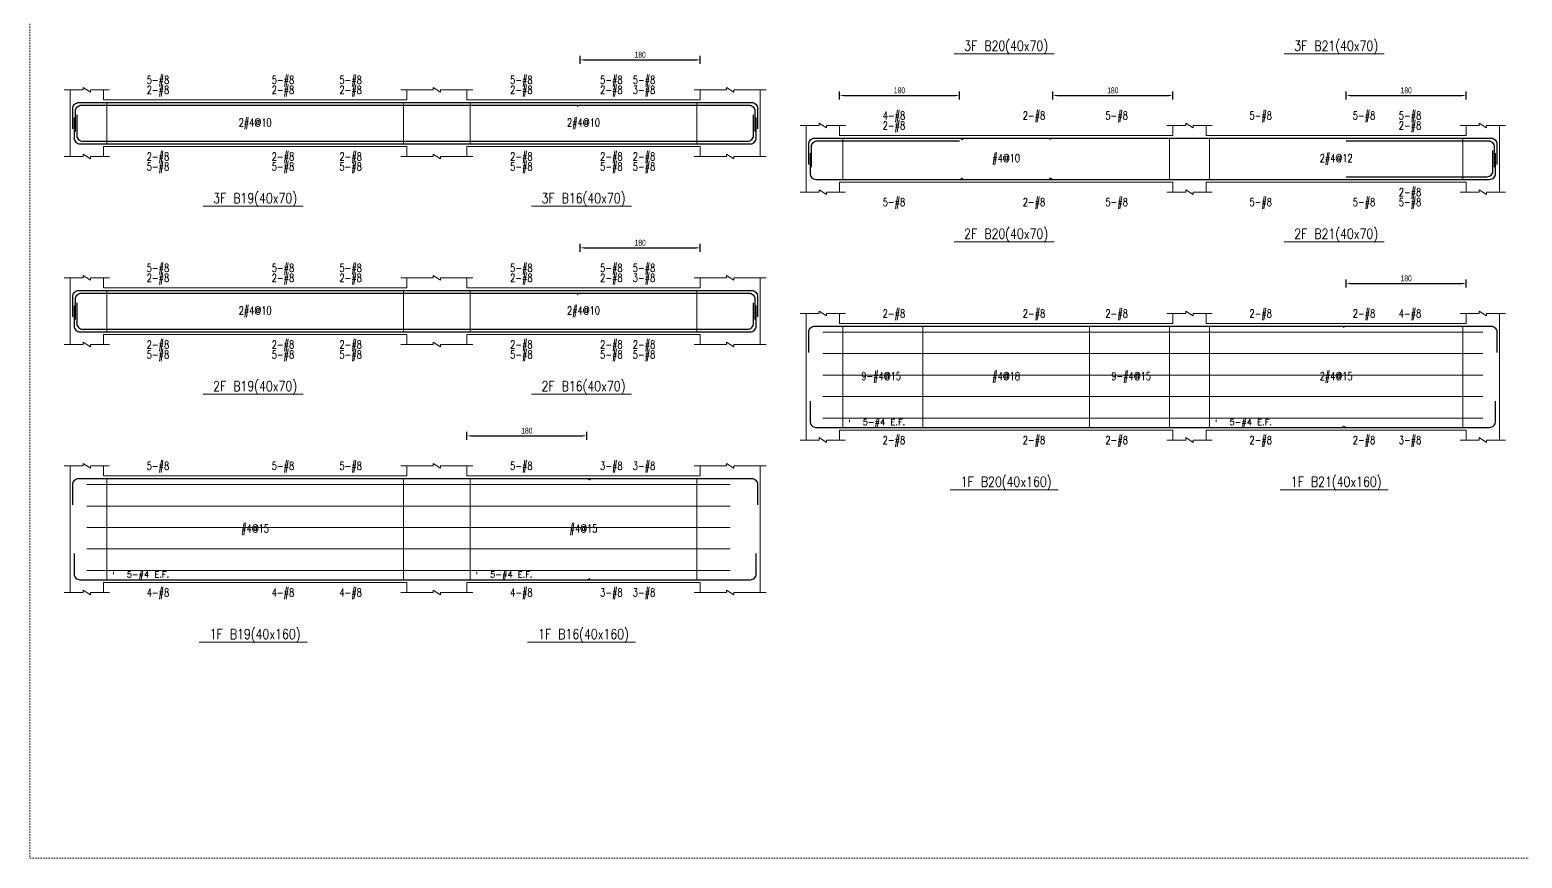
# Model space of a CAD drawing. Header units: millimetres. Extents: x 0 to 20200, y -8178 to -3000.
# Drawn here: x 16200 to 18438, y -5564 to -4321 of the extents above; entities that cross this region are included whole.
import ezdxf
from ezdxf.enums import TextEntityAlignment as Align

# ---------------------------------------------------------------- set-up
doc = ezdxf.new("R2010")
doc.units = ezdxf.units.MM
doc.linetypes.add('DOT', pattern=[4, 2, -2])
for name, color, linetype in [('stirrup-txt', 1, 'Continuous'), ('主筋文字', 1, 'Continuous'), ('主筋文字引線', 4, 'Continuous'), ('主筋線', 3, 'Continuous'), ('剪力筋文字引線', 2, 'Continuous'), ('剪力筋線', 1, 'Continuous'), ('圖框', 132, 'DOT'), ('尺寸標註-字串', 2, 'Continuous'), ('扭力筋文字', 1, 'Continuous'), ('扭力筋文字引線', 2, 'Continuous'), ('扭力筋線', 2, 'Continuous'), ('梁柱截斷記號', 3, 'Continuous'), ('梁跨名稱', 4, 'Continuous'), ('梁跨名稱底線', 2, 'Continuous'), ('邊界線', 2, 'Continuous')]:
    doc.layers.add(name, color=color, linetype=linetype)
doc.styles.add('note', font='txt', dxfattribs={"width": 0.666667, "height": 9})
doc.styles.add('txt', font='txt.shx', dxfattribs={"height": 0.2, "bigfont": 'chineset.shx'})
doc.dimstyles.new('BeamRebarDim', dxfattribs={"dimtxt": 12, "dimasz": 6, "dimexe": 6, "dimexo": 1, "dimgap": 3, "dimtad": 1, "dimdec": 0, "dimdsep": 46, "dimtxsty": 'note', "dimcen": 2.5, "dimclrd": 256, "dimclre": 256, "dimclrt": 256, "dimadec": 0, "dimazin": 0, "dimtfac": 1, "dimtmove": 0, "dimatfit": 3, "dimfxl": 1, "dimtolj": 1, "dimarcsym": 0})

# ---------------------------------------------------------------- blocks, each defined once
blk = doc.blocks.new('*D116')
at = {"layer": 'Defpoints', "color": 0}
for p in [(17025.4, -4373), (17205.4, -4366), (17205.4, -4373)]:
    blk.add_point(p, dxfattribs=at)
at = {"layer": '尺寸標註-字串', "lineweight": -2}
for p, q in [((17025.4, -4372), (17025.4, -4360)), ((17205.4, -4372), (17205.4, -4360)), ((17031.4, -4366), (17199.4, -4366))]:
    blk.add_line(p, q, dxfattribs=at)
at = {"layer": '尺寸標註-字串'}
for points in [[(17031.4, -4365), (17031.4, -4367), (17025.4, -4366)], [(17199.4, -4367), (17199.4, -4365), (17205.4, -4366)]]:
    blk.add_solid(points, dxfattribs=at)
at = {"layer": '尺寸標註-字串', "insert": (17115.4, -4358.4), "char_height": 9, "attachment_point": 5, "style": 'note'}
blk.add_mtext('\\A1;180', dxfattribs=at)
blk = doc.blocks.new('*D117')
at = {"layer": 'Defpoints', "color": 0}
for p in [(17025.4, -4655.1), (17205.4, -4648.1), (17205.4, -4655.1)]:
    blk.add_point(p, dxfattribs=at)
at = {"layer": '尺寸標註-字串', "lineweight": -2}
for p, q in [((17025.4, -4654.1), (17025.4, -4642.1)), ((17031.4, -4648.1), (17199.4, -4648.1)), ((17205.4, -4654.1), (17205.4, -4642.1))]:
    blk.add_line(p, q, dxfattribs=at)
at = {"layer": '尺寸標註-字串'}
for points in [[(17031.4, -4647.1), (17031.4, -4649.1), (17025.4, -4648.1)], [(17199.4, -4649.1), (17199.4, -4647.1), (17205.4, -4648.1)]]:
    blk.add_solid(points, dxfattribs=at)
at = {"layer": '尺寸標註-字串', "insert": (17115.4, -4640.5), "char_height": 9, "attachment_point": 5, "style": 'note'}
blk.add_mtext('\\A1;180', dxfattribs=at)
blk = doc.blocks.new('*D118')
at = {"layer": 'Defpoints', "color": 0}
for p in [(16855.4, -4937.2), (17035.4, -4930.2), (17035.4, -4937.2)]:
    blk.add_point(p, dxfattribs=at)
at = {"layer": '尺寸標註-字串', "lineweight": -2}
for p, q in [((16855.4, -4936.2), (16855.4, -4924.2)), ((16861.4, -4930.2), (17029.4, -4930.2)), ((17035.4, -4936.2), (17035.4, -4924.2))]:
    blk.add_line(p, q, dxfattribs=at)
at = {"layer": '尺寸標註-字串'}
for points in [[(16861.4, -4929.2), (16861.4, -4931.2), (16855.4, -4930.2)], [(17029.4, -4931.2), (17029.4, -4929.2), (17035.4, -4930.2)]]:
    blk.add_solid(points, dxfattribs=at)
at = {"layer": '尺寸標註-字串', "insert": (16945.4, -4922.6), "char_height": 9, "attachment_point": 5, "style": 'note'}
blk.add_mtext('\\A1;180', dxfattribs=at)
blk = doc.blocks.new('*D132')
at = {"layer": 'Defpoints', "color": 0}
for p in [(17414.3, -4426.4), (17594.3, -4419.4), (17594.3, -4426.4)]:
    blk.add_point(p, dxfattribs=at)
at = {"layer": '尺寸標註-字串', "lineweight": -2}
for p, q in [((17414.3, -4425.4), (17414.3, -4413.4)), ((17420.3, -4419.4), (17588.3, -4419.4)), ((17594.3, -4425.4), (17594.3, -4413.4))]:
    blk.add_line(p, q, dxfattribs=at)
at = {"layer": '尺寸標註-字串'}
for points in [[(17420.3, -4418.4), (17420.3, -4420.4), (17414.3, -4419.4)], [(17588.3, -4420.4), (17588.3, -4418.4), (17594.3, -4419.4)]]:
    blk.add_solid(points, dxfattribs=at)
at = {"layer": '尺寸標註-字串', "insert": (17504.3, -4411.8), "char_height": 9, "attachment_point": 5, "style": 'note'}
blk.add_mtext('\\A1;180', dxfattribs=at)
blk = doc.blocks.new('*D133')
at = {"layer": 'Defpoints', "color": 0}
for p in [(17734.3, -4426.4), (17914.3, -4419.4), (17914.3, -4426.4)]:
    blk.add_point(p, dxfattribs=at)
at = {"layer": '尺寸標註-字串', "lineweight": -2}
for p, q in [((17734.3, -4425.4), (17734.3, -4413.4)), ((17740.3, -4419.4), (17908.3, -4419.4)), ((17914.3, -4425.4), (17914.3, -4413.4))]:
    blk.add_line(p, q, dxfattribs=at)
at = {"layer": '尺寸標註-字串'}
for points in [[(17740.3, -4418.4), (17740.3, -4420.4), (17734.3, -4419.4)], [(17908.3, -4420.4), (17908.3, -4418.4), (17914.3, -4419.4)]]:
    blk.add_solid(points, dxfattribs=at)
at = {"layer": '尺寸標註-字串', "insert": (17824.3, -4411.8), "char_height": 9, "attachment_point": 5, "style": 'note'}
blk.add_mtext('\\A1;180', dxfattribs=at)
blk = doc.blocks.new('*D134')
at = {"layer": 'Defpoints', "color": 0}
for p in [(18174.3, -4426.4), (18354.3, -4419.4), (18354.3, -4426.4)]:
    blk.add_point(p, dxfattribs=at)
at = {"layer": '尺寸標註-字串', "lineweight": -2}
for p, q in [((18174.3, -4425.4), (18174.3, -4413.4)), ((18180.3, -4419.4), (18348.3, -4419.4)), ((18354.3, -4425.4), (18354.3, -4413.4))]:
    blk.add_line(p, q, dxfattribs=at)
at = {"layer": '尺寸標註-字串'}
for points in [[(18180.3, -4418.4), (18180.3, -4420.4), (18174.3, -4419.4)], [(18348.3, -4420.4), (18348.3, -4418.4), (18354.3, -4419.4)]]:
    blk.add_solid(points, dxfattribs=at)
at = {"layer": '尺寸標註-字串', "insert": (18264.3, -4411.8), "char_height": 9, "attachment_point": 5, "style": 'note'}
blk.add_mtext('\\A1;180', dxfattribs=at)
blk = doc.blocks.new('*D135')
at = {"layer": 'Defpoints', "color": 0}
for p in [(18174.3, -4708.5), (18354.3, -4701.5), (18354.3, -4708.5)]:
    blk.add_point(p, dxfattribs=at)
at = {"layer": '尺寸標註-字串', "lineweight": -2}
for p, q in [((18174.3, -4707.5), (18174.3, -4695.5)), ((18354.3, -4707.5), (18354.3, -4695.5)), ((18180.3, -4701.5), (18348.3, -4701.5))]:
    blk.add_line(p, q, dxfattribs=at)
at = {"layer": '尺寸標註-字串'}
for points in [[(18180.3, -4700.5), (18180.3, -4702.5), (18174.3, -4701.5)], [(18348.3, -4702.5), (18348.3, -4700.5), (18354.3, -4701.5)]]:
    blk.add_solid(points, dxfattribs=at)
at = {"layer": '尺寸標註-字串', "insert": (18264.3, -4693.9), "char_height": 9, "attachment_point": 5, "style": 'note'}
blk.add_mtext('\\A1;180', dxfattribs=at)

msp = doc.modelspace()

# ---------------------------------------------------------------- linework, layer by layer
at = {"layer": '主筋文字引線', "lineweight": 5}
for points in [[(16350.4, -4430, 0, 2.1, 0), (16350.4, -4424, 0, 0, 0), (16350.4, -4396, 0, 0, 0), (16370.4, -4396, 0, 0, 0)], [(16537.9, -4430, 0, 2.1, 0), (16537.9, -4424, 0, 0, 0), (16537.9, -4396, 0, 0, 0), (16557.9, -4396, 0, 0, 0)], [(16725.4, -4430, 0, 2.1, 0), (16725.4, -4424, 0, 0, 0), (16725.4, -4396, 0, 0, 0), (16705.4, -4396, 0, 0, 0)], [(16895.4, -4430, 0, 2.1, 0), (16895.4, -4424, 0, 0, 0), (16895.4, -4396, 0, 0, 0), (16915.4, -4396, 0, 0, 0)], [(17030.4, -4430, 0, 2.1, 0), (17030.4, -4424, 0, 0, 0), (17030.4, -4396, 0, 0, 0), (17050.4, -4396, 0, 0, 0)], [(17165.4, -4430, 0, 2.1, 0), (17165.4, -4424, 0, 0, 0), (17165.4, -4396, 0, 0, 0), (17145.4, -4396, 0, 0, 0)], [(16350.4, -4434, 0, 2.1, 0), (16350.4, -4428, 0, 0, 0), (16350.4, -4411, 0, 0, 0), (16370.4, -4411, 0, 0, 0)], [(16537.9, -4434, 0, 2.1, 0), (16537.9, -4428, 0, 0, 0), (16537.9, -4411, 0, 0, 0), (16557.9, -4411, 0, 0, 0)], [(16725.4, -4434, 0, 2.1, 0), (16725.4, -4428, 0, 0, 0), (16725.4, -4411, 0, 0, 0), (16705.4, -4411, 0, 0, 0)], [(16895.4, -4434, 0, 2.1, 0), (16895.4, -4428, 0, 0, 0), (16895.4, -4411, 0, 0, 0), (16915.4, -4411, 0, 0, 0)], [(17030.4, -4434, 0, 2.1, 0), (17030.4, -4428, 0, 0, 0), (17030.4, -4411, 0, 0, 0), (17050.4, -4411, 0, 0, 0)], [(17165.4, -4434, 0, 2.1, 0), (17165.4, -4428, 0, 0, 0), (17165.4, -4411, 0, 0, 0), (17145.4, -4411, 0, 0, 0)], [(17454.3, -4483.4, 0, 2.1, 0), (17454.3, -4477.4, 0, 0, 0), (17454.3, -4449.4, 0, 0, 0), (17474.3, -4449.4, 0, 0, 0)], [(17664.3, -4483.4, 0, 2.1, 0), (17664.3, -4477.4, 0, 0, 0), (17664.3, -4449.4, 0, 0, 0), (17684.3, -4449.4, 0, 0, 0)], [(17874.3, -4483.4, 0, 2.1, 0), (17874.3, -4477.4, 0, 0, 0), (17874.3, -4449.4, 0, 0, 0), (17854.3, -4449.4, 0, 0, 0)], [(18004.3, -4483.4, 0, 2.1, 0), (18004.3, -4477.4, 0, 0, 0), (18004.3, -4449.4, 0, 0, 0), (18024.3, -4449.4, 0, 0, 0)], [(18159.3, -4483.4, 0, 2.1, 0), (18159.3, -4477.4, 0, 0, 0), (18159.3, -4449.4, 0, 0, 0), (18179.3, -4449.4, 0, 0, 0)], [(18314.3, -4483.4, 0, 2.1, 0), (18314.3, -4477.4, 0, 0, 0), (18314.3, -4449.4, 0, 0, 0), (18294.3, -4449.4, 0, 0, 0)], [(17454.3, -4487.4, 0, 2.1, 0), (17454.3, -4481.4, 0, 0, 0), (17454.3, -4464.4, 0, 0, 0), (17474.3, -4464.4, 0, 0, 0)], [(18314.3, -4487.4, 0, 2.1, 0), (18314.3, -4481.4, 0, 0, 0), (18314.3, -4464.4, 0, 0, 0), (18294.3, -4464.4, 0, 0, 0)], [(16350.4, -4488, 0, 2.1, 0), (16350.4, -4494, 0, 0, 0), (16350.4, -4511, 0, 0, 0), (16370.4, -4511, 0, 0, 0)], [(16350.4, -4492, 0, 2.1, 0), (16350.4, -4498, 0, 0, 0), (16350.4, -4526, 0, 0, 0), (16370.4, -4526, 0, 0, 0)], [(16537.9, -4488, 0, 2.1, 0), (16537.9, -4494, 0, 0, 0), (16537.9, -4511, 0, 0, 0), (16557.9, -4511, 0, 0, 0)], [(16537.9, -4492, 0, 2.1, 0), (16537.9, -4498, 0, 0, 0), (16537.9, -4526, 0, 0, 0), (16557.9, -4526, 0, 0, 0)], [(16725.4, -4488, 0, 2.1, 0), (16725.4, -4494, 0, 0, 0), (16725.4, -4511, 0, 0, 0), (16705.4, -4511, 0, 0, 0)], [(16725.4, -4492, 0, 2.1, 0), (16725.4, -4498, 0, 0, 0), (16725.4, -4526, 0, 0, 0), (16705.4, -4526, 0, 0, 0)], [(16895.4, -4488, 0, 2.1, 0), (16895.4, -4494, 0, 0, 0), (16895.4, -4511, 0, 0, 0), (16915.4, -4511, 0, 0, 0)], [(16895.4, -4492, 0, 2.1, 0), (16895.4, -4498, 0, 0, 0), (16895.4, -4526, 0, 0, 0), (16915.4, -4526, 0, 0, 0)], [(17030.4, -4488, 0, 2.1, 0), (17030.4, -4494, 0, 0, 0), (17030.4, -4511, 0, 0, 0), (17050.4, -4511, 0, 0, 0)], [(17030.4, -4492, 0, 2.1, 0), (17030.4, -4498, 0, 0, 0), (17030.4, -4526, 0, 0, 0), (17050.4, -4526, 0, 0, 0)], [(17165.4, -4488, 0, 2.1, 0), (17165.4, -4494, 0, 0, 0), (17165.4, -4511, 0, 0, 0), (17145.4, -4511, 0, 0, 0)], [(17165.4, -4492, 0, 2.1, 0), (17165.4, -4498, 0, 0, 0), (17165.4, -4526, 0, 0, 0), (17145.4, -4526, 0, 0, 0)], [(18314.3, -4541.4, 0, 2.1, 0), (18314.3, -4547.4, 0, 0, 0), (18314.3, -4564.4, 0, 0, 0), (18294.3, -4564.4, 0, 0, 0)], [(17454.3, -4545.4, 0, 2.1, 0), (17454.3, -4551.4, 0, 0, 0), (17454.3, -4579.4, 0, 0, 0), (17474.3, -4579.4, 0, 0, 0)], [(17664.3, -4545.4, 0, 2.1, 0), (17664.3, -4551.4, 0, 0, 0), (17664.3, -4579.4, 0, 0, 0), (17684.3, -4579.4, 0, 0, 0)], [(17874.3, -4545.4, 0, 2.1, 0), (17874.3, -4551.4, 0, 0, 0), (17874.3, -4579.4, 0, 0, 0), (17854.3, -4579.4, 0, 0, 0)], [(18004.3, -4545.4, 0, 2.1, 0), (18004.3, -4551.4, 0, 0, 0), (18004.3, -4579.4, 0, 0, 0), (18024.3, -4579.4, 0, 0, 0)], [(18159.3, -4545.4, 0, 2.1, 0), (18159.3, -4551.4, 0, 0, 0), (18159.3, -4579.4, 0, 0, 0), (18179.3, -4579.4, 0, 0, 0)], [(18314.3, -4545.4, 0, 2.1, 0), (18314.3, -4551.4, 0, 0, 0), (18314.3, -4579.4, 0, 0, 0), (18294.3, -4579.4, 0, 0, 0)], [(16350.4, -4712.1, 0, 2.1, 0), (16350.4, -4706.1, 0, 0, 0), (16350.4, -4678.1, 0, 0, 0), (16370.4, -4678.1, 0, 0, 0)], [(16537.9, -4712.1, 0, 2.1, 0), (16537.9, -4706.1, 0, 0, 0), (16537.9, -4678.1, 0, 0, 0), (16557.9, -4678.1, 0, 0, 0)], [(16725.4, -4712.1, 0, 2.1, 0), (16725.4, -4706.1, 0, 0, 0), (16725.4, -4678.1, 0, 0, 0), (16705.4, -4678.1, 0, 0, 0)], [(16895.4, -4712.1, 0, 2.1, 0), (16895.4, -4706.1, 0, 0, 0), (16895.4, -4678.1, 0, 0, 0), (16915.4, -4678.1, 0, 0, 0)], [(17030.4, -4712.1, 0, 2.1, 0), (17030.4, -4706.1, 0, 0, 0), (17030.4, -4678.1, 0, 0, 0), (17050.4, -4678.1, 0, 0, 0)], [(17165.4, -4712.1, 0, 2.1, 0), (17165.4, -4706.1, 0, 0, 0), (17165.4, -4678.1, 0, 0, 0), (17145.4, -4678.1, 0, 0, 0)], [(16350.4, -4716.1, 0, 2.1, 0), (16350.4, -4710.1, 0, 0, 0), (16350.4, -4693.1, 0, 0, 0), (16370.4, -4693.1, 0, 0, 0)], [(16537.9, -4716.1, 0, 2.1, 0), (16537.9, -4710.1, 0, 0, 0), (16537.9, -4693.1, 0, 0, 0), (16557.9, -4693.1, 0, 0, 0)], [(16725.4, -4716.1, 0, 2.1, 0), (16725.4, -4710.1, 0, 0, 0), (16725.4, -4693.1, 0, 0, 0), (16705.4, -4693.1, 0, 0, 0)], [(16895.4, -4716.1, 0, 2.1, 0), (16895.4, -4710.1, 0, 0, 0), (16895.4, -4693.1, 0, 0, 0), (16915.4, -4693.1, 0, 0, 0)], [(17030.4, -4716.1, 0, 2.1, 0), (17030.4, -4710.1, 0, 0, 0), (17030.4, -4693.1, 0, 0, 0), (17050.4, -4693.1, 0, 0, 0)], [(17165.4, -4716.1, 0, 2.1, 0), (17165.4, -4710.1, 0, 0, 0), (17165.4, -4693.1, 0, 0, 0), (17145.4, -4693.1, 0, 0, 0)], [(17454.3, -4765.5, 0, 2.1, 0), (17454.3, -4759.5, 0, 0, 0), (17454.3, -4746.5, 0, 0, 0), (17474.3, -4746.5, 0, 0, 0)], [(17664.3, -4765.5, 0, 2.1, 0), (17664.3, -4759.5, 0, 0, 0), (17664.3, -4746.5, 0, 0, 0), (17684.3, -4746.5, 0, 0, 0)], [(17874.3, -4765.5, 0, 2.1, 0), (17874.3, -4759.5, 0, 0, 0), (17874.3, -4746.5, 0, 0, 0), (17854.3, -4746.5, 0, 0, 0)], [(18004.3, -4765.5, 0, 2.1, 0), (18004.3, -4759.5, 0, 0, 0), (18004.3, -4746.5, 0, 0, 0), (18024.3, -4746.5, 0, 0, 0)], [(18159.3, -4765.5, 0, 2.1, 0), (18159.3, -4759.5, 0, 0, 0), (18159.3, -4746.5, 0, 0, 0), (18179.3, -4746.5, 0, 0, 0)], [(18314.3, -4765.5, 0, 2.1, 0), (18314.3, -4759.5, 0, 0, 0), (18314.3, -4746.5, 0, 0, 0), (18294.3, -4746.5, 0, 0, 0)], [(16350.4, -4770.1, 0, 2.1, 0), (16350.4, -4776.1, 0, 0, 0), (16350.4, -4793.1, 0, 0, 0), (16370.4, -4793.1, 0, 0, 0)], [(16350.4, -4774.1, 0, 2.1, 0), (16350.4, -4780.1, 0, 0, 0), (16350.4, -4808.1, 0, 0, 0), (16370.4, -4808.1, 0, 0, 0)], [(16537.9, -4770.1, 0, 2.1, 0), (16537.9, -4776.1, 0, 0, 0), (16537.9, -4793.1, 0, 0, 0), (16557.9, -4793.1, 0, 0, 0)], [(16537.9, -4774.1, 0, 2.1, 0), (16537.9, -4780.1, 0, 0, 0), (16537.9, -4808.1, 0, 0, 0), (16557.9, -4808.1, 0, 0, 0)], [(16725.4, -4770.1, 0, 2.1, 0), (16725.4, -4776.1, 0, 0, 0), (16725.4, -4793.1, 0, 0, 0), (16705.4, -4793.1, 0, 0, 0)], [(16725.4, -4774.1, 0, 2.1, 0), (16725.4, -4780.1, 0, 0, 0), (16725.4, -4808.1, 0, 0, 0), (16705.4, -4808.1, 0, 0, 0)], [(16895.4, -4770.1, 0, 2.1, 0), (16895.4, -4776.1, 0, 0, 0), (16895.4, -4793.1, 0, 0, 0), (16915.4, -4793.1, 0, 0, 0)], [(16895.4, -4774.1, 0, 2.1, 0), (16895.4, -4780.1, 0, 0, 0), (16895.4, -4808.1, 0, 0, 0), (16915.4, -4808.1, 0, 0, 0)], [(17030.4, -4770.1, 0, 2.1, 0), (17030.4, -4776.1, 0, 0, 0), (17030.4, -4793.1, 0, 0, 0), (17050.4, -4793.1, 0, 0, 0)], [(17030.4, -4774.1, 0, 2.1, 0), (17030.4, -4780.1, 0, 0, 0), (17030.4, -4808.1, 0, 0, 0), (17050.4, -4808.1, 0, 0, 0)], [(17165.4, -4770.1, 0, 2.1, 0), (17165.4, -4776.1, 0, 0, 0), (17165.4, -4793.1, 0, 0, 0), (17145.4, -4793.1, 0, 0, 0)], [(17165.4, -4774.1, 0, 2.1, 0), (17165.4, -4780.1, 0, 0, 0), (17165.4, -4808.1, 0, 0, 0), (17145.4, -4808.1, 0, 0, 0)], [(17454.3, -4917.5, 0, 2.1, 0), (17454.3, -4923.5, 0, 0, 0), (17454.3, -4936.5, 0, 0, 0), (17474.3, -4936.5, 0, 0, 0)], [(17664.3, -4917.5, 0, 2.1, 0), (17664.3, -4923.5, 0, 0, 0), (17664.3, -4936.5, 0, 0, 0), (17684.3, -4936.5, 0, 0, 0)], [(17874.3, -4917.5, 0, 2.1, 0), (17874.3, -4923.5, 0, 0, 0), (17874.3, -4936.5, 0, 0, 0), (17854.3, -4936.5, 0, 0, 0)], [(18004.3, -4917.5, 0, 2.1, 0), (18004.3, -4923.5, 0, 0, 0), (18004.3, -4936.5, 0, 0, 0), (18024.3, -4936.5, 0, 0, 0)], [(18159.3, -4917.5, 0, 2.1, 0), (18159.3, -4923.5, 0, 0, 0), (18159.3, -4936.5, 0, 0, 0), (18179.3, -4936.5, 0, 0, 0)], [(18314.3, -4917.5, 0, 2.1, 0), (18314.3, -4923.5, 0, 0, 0), (18314.3, -4936.5, 0, 0, 0), (18294.3, -4936.5, 0, 0, 0)], [(16350.4, -4994.2, 0, 2.1, 0), (16350.4, -4988.2, 0, 0, 0), (16350.4, -4975.2, 0, 0, 0), (16370.4, -4975.2, 0, 0, 0)], [(16537.9, -4994.2, 0, 2.1, 0), (16537.9, -4988.2, 0, 0, 0), (16537.9, -4975.2, 0, 0, 0), (16557.9, -4975.2, 0, 0, 0)], [(16725.4, -4994.2, 0, 2.1, 0), (16725.4, -4988.2, 0, 0, 0), (16725.4, -4975.2, 0, 0, 0), (16705.4, -4975.2, 0, 0, 0)], [(16895.4, -4994.2, 0, 2.1, 0), (16895.4, -4988.2, 0, 0, 0), (16895.4, -4975.2, 0, 0, 0), (16915.4, -4975.2, 0, 0, 0)], [(17030.4, -4994.2, 0, 2.1, 0), (17030.4, -4988.2, 0, 0, 0), (17030.4, -4975.2, 0, 0, 0), (17050.4, -4975.2, 0, 0, 0)], [(17165.4, -4994.2, 0, 2.1, 0), (17165.4, -4988.2, 0, 0, 0), (17165.4, -4975.2, 0, 0, 0), (17145.4, -4975.2, 0, 0, 0)], [(16350.4, -5146.2, 0, 2.1, 0), (16350.4, -5152.2, 0, 0, 0), (16350.4, -5165.2, 0, 0, 0), (16370.4, -5165.2, 0, 0, 0)], [(16537.9, -5146.2, 0, 2.1, 0), (16537.9, -5152.2, 0, 0, 0), (16537.9, -5165.2, 0, 0, 0), (16557.9, -5165.2, 0, 0, 0)], [(16725.4, -5146.2, 0, 2.1, 0), (16725.4, -5152.2, 0, 0, 0), (16725.4, -5165.2, 0, 0, 0), (16705.4, -5165.2, 0, 0, 0)], [(16895.4, -5146.2, 0, 2.1, 0), (16895.4, -5152.2, 0, 0, 0), (16895.4, -5165.2, 0, 0, 0), (16915.4, -5165.2, 0, 0, 0)], [(17030.4, -5146.2, 0, 2.1, 0), (17030.4, -5152.2, 0, 0, 0), (17030.4, -5165.2, 0, 0, 0), (17050.4, -5165.2, 0, 0, 0)], [(17165.4, -5146.2, 0, 2.1, 0), (17165.4, -5152.2, 0, 0, 0), (17165.4, -5165.2, 0, 0, 0), (17145.4, -5165.2, 0, 0, 0)]]:
    msp.add_lwpolyline(points, format="xyseb", dxfattribs=at)
at = {"layer": '主筋線', "lineweight": 30}
for points in [[(16264.4, -4469.4), (16264.4, -4438.9, -0.414214), (16273.2, -4430), (16310.4, -4430)], [(17205.4, -4430), (17282.5, -4430, -0.414214), (17291.4, -4438.9), (17291.4, -4469.4)], [(16266.4, -4452.6), (16266.4, -4483.1, 0.414214), (16275.2, -4492), (16310.4, -4492)], [(16268.4, -4473.4), (16268.4, -4442.9, -0.414214), (16277.2, -4434), (16310.4, -4434)], [(16270.4, -4448.6), (16270.4, -4479.1, 0.414214), (16279.2, -4488), (16310.4, -4488)], [(17205.4, -4434), (17278.5, -4434, -0.414214), (17287.4, -4442.9), (17287.4, -4473.4)], [(17205.4, -4488), (17276.5, -4488, 0.414214), (17285.4, -4479.1), (17285.4, -4448.6)], [(17205.4, -4492), (17280.5, -4492, 0.414214), (17289.4, -4483.1), (17289.4, -4452.6)], [(17368.3, -4522.8), (17368.3, -4492.3, -0.414214), (17377.1, -4483.4), (17414.3, -4483.4)], [(17372.3, -4526.8), (17372.3, -4496.3, -0.414214), (17381.1, -4487.4), (17414.3, -4487.4)], [(18354.3, -4483.4), (18391.4, -4483.4, -0.414214), (18400.3, -4492.3), (18400.3, -4522.8)], [(18354.3, -4487.4), (18387.4, -4487.4, -0.414214), (18396.3, -4496.3), (18396.3, -4526.8)], [(17370.3, -4506), (17370.3, -4536.5, 0.414214), (17379.1, -4545.4), (17414.3, -4545.4)], [(18354.3, -4541.4), (18385.4, -4541.4, 0.414214), (18394.3, -4532.5), (18394.3, -4502)], [(18354.3, -4545.4), (18389.4, -4545.4, 0.414214), (18398.3, -4536.5), (18398.3, -4506)], [(16264.4, -4751.5), (16264.4, -4721, -0.414214), (16273.2, -4712.1), (16310.4, -4712.1)], [(16268.4, -4755.5), (16268.4, -4725, -0.414214), (16277.2, -4716.1), (16310.4, -4716.1)], [(17205.4, -4712.1), (17282.5, -4712.1, -0.414214), (17291.4, -4721), (17291.4, -4751.5)], [(17205.4, -4716.1), (17278.5, -4716.1, -0.414214), (17287.4, -4725), (17287.4, -4755.5)], [(16266.4, -4734.8), (16266.4, -4765.2, 0.414214), (16275.2, -4774.1), (16310.4, -4774.1)], [(16270.4, -4730.8), (16270.4, -4761.2, 0.414214), (16279.2, -4770.1), (16310.4, -4770.1)], [(17205.4, -4770.1), (17276.5, -4770.1, 0.414214), (17285.4, -4761.2), (17285.4, -4730.8)], [(17205.4, -4774.1), (17280.5, -4774.1, 0.414214), (17289.4, -4765.2), (17289.4, -4734.8)], [(17368.3, -4804.9), (17368.3, -4774.4, -0.414214), (17377.1, -4765.5), (17414.3, -4765.5)], [(18354.3, -4765.5), (18391.4, -4765.5, -0.414214), (18400.3, -4774.4), (18400.3, -4804.9)], [(17370.3, -4878.2), (17370.3, -4908.6, 0.414214), (17379.1, -4917.5), (17414.3, -4917.5)], [(18354.3, -4917.5), (18389.4, -4917.5, 0.414214), (18398.3, -4908.6), (18398.3, -4878.2)], [(16264.4, -5033.6), (16264.4, -5003.1, -0.414214), (16273.2, -4994.2), (16310.4, -4994.2)], [(17205.4, -4994.2), (17282.5, -4994.2, -0.414214), (17291.4, -5003.1), (17291.4, -5033.6)], [(16266.4, -5106.9), (16266.4, -5137.3, 0.414214), (16275.2, -5146.2), (16310.4, -5146.2)], [(17205.4, -5146.2), (17280.5, -5146.2, 0.414214), (17289.4, -5137.3), (17289.4, -5106.9)]]:
    msp.add_lwpolyline(points, format="xyb", dxfattribs=at)
for points in [[(16310.4, -4430), (16765.4, -4430)], [(16765.4, -4430), (16855.4, -4430)], [(16765.4, -4430), (16855.4, -4430)], [(16855.4, -4430), (17205.4, -4430)], [(16310.4, -4434), (16765.4, -4434)], [(16765.4, -4434), (16855.4, -4434)], [(16765.4, -4434), (16855.4, -4434)], [(16855.4, -4434), (17025.4, -4434)], [(17025.4, -4434), (17020.4, -4436)], [(17025.4, -4434), (17205.4, -4434)], [(16310.4, -4488), (16765.4, -4488)], [(16310.4, -4492), (16765.4, -4492)], [(16765.4, -4488), (16855.4, -4488)], [(16765.4, -4488), (16855.4, -4488)], [(16765.4, -4492), (16855.4, -4492)], [(16765.4, -4492), (16855.4, -4492)], [(16855.4, -4488), (17205.4, -4488)], [(16855.4, -4492), (17205.4, -4492)], [(17414.3, -4483.4), (17594.3, -4483.4)], [(17414.3, -4487.4), (17594.3, -4487.4)], [(17594.3, -4483.4), (17734.3, -4483.4)], [(17594.3, -4483.4), (17599.3, -4485.4)], [(17734.3, -4483.4), (17729.3, -4485.4)], [(17734.3, -4483.4), (17914.3, -4483.4)], [(17914.3, -4483.4), (17964.3, -4483.4)], [(17914.3, -4483.4), (17964.3, -4483.4)], [(17964.3, -4483.4), (18354.3, -4483.4)], [(18174.3, -4487.4), (18354.3, -4487.4)], [(17594.3, -4545.4), (17599.3, -4543.4)], [(17734.3, -4545.4), (17729.3, -4543.4)], [(18174.3, -4541.4), (18354.3, -4541.4)], [(17414.3, -4545.4), (17594.3, -4545.4)], [(17594.3, -4545.4), (17734.3, -4545.4)], [(17734.3, -4545.4), (17914.3, -4545.4)], [(17914.3, -4545.4), (17964.3, -4545.4)], [(17914.3, -4545.4), (17964.3, -4545.4)], [(17964.3, -4545.4), (18354.3, -4545.4)], [(16310.4, -4712.1), (16765.4, -4712.1)], [(16310.4, -4716.1), (16765.4, -4716.1)], [(16765.4, -4712.1), (16855.4, -4712.1)], [(16765.4, -4712.1), (16855.4, -4712.1)], [(16765.4, -4716.1), (16855.4, -4716.1)], [(16765.4, -4716.1), (16855.4, -4716.1)], [(16855.4, -4712.1), (17205.4, -4712.1)], [(16855.4, -4716.1), (17025.4, -4716.1)], [(17025.4, -4716.1), (17020.4, -4718.1)], [(17025.4, -4716.1), (17205.4, -4716.1)], [(17414.3, -4765.5), (17914.3, -4765.5)], [(17914.3, -4765.5), (17964.3, -4765.5)], [(17914.3, -4765.5), (17964.3, -4765.5)], [(17964.3, -4765.5), (18174.3, -4765.5)], [(18174.3, -4765.5), (18169.3, -4767.5)], [(18174.3, -4765.5), (18354.3, -4765.5)], [(16310.4, -4770.1), (16765.4, -4770.1)], [(16310.4, -4774.1), (16765.4, -4774.1)], [(16765.4, -4770.1), (16855.4, -4770.1)], [(16765.4, -4770.1), (16855.4, -4770.1)], [(16765.4, -4774.1), (16855.4, -4774.1)], [(16765.4, -4774.1), (16855.4, -4774.1)], [(16855.4, -4770.1), (17205.4, -4770.1)], [(16855.4, -4774.1), (17205.4, -4774.1)], [(17414.3, -4917.5), (17914.3, -4917.5)], [(17914.3, -4917.5), (17964.3, -4917.5)], [(17914.3, -4917.5), (17964.3, -4917.5)], [(17964.3, -4917.5), (18174.3, -4917.5)], [(18174.3, -4917.5), (18169.3, -4915.5)], [(18174.3, -4917.5), (18354.3, -4917.5)], [(16310.4, -4994.2), (16765.4, -4994.2)], [(16765.4, -4994.2), (16855.4, -4994.2)], [(16765.4, -4994.2), (16855.4, -4994.2)], [(16855.4, -4994.2), (17035.4, -4994.2)], [(17035.4, -4994.2), (17205.4, -4994.2)], [(17035.4, -4994.2), (17040.4, -4996.2)], [(16310.4, -5146.2), (16765.4, -5146.2)], [(16765.4, -5146.2), (16855.4, -5146.2)], [(16765.4, -5146.2), (16855.4, -5146.2)], [(16855.4, -5146.2), (17035.4, -5146.2)], [(17035.4, -5146.2), (17040.4, -5144.2)], [(17035.4, -5146.2), (17205.4, -5146.2)]]:
    msp.add_lwpolyline(points, dxfattribs=at)
at = {"layer": '剪力筋文字引線', "lineweight": 5}
for points in [[(16315.4, -4461, 0, 2.1, 0), (16321.4, -4461, 0, 0, 0), (16506.4, -4461, 0, 0, 0)], [(16760.4, -4461, 0, 2.1, 0), (16754.4, -4461, 0, 0, 0), (16569.4, -4461, 0, 0, 0)], [(16860.4, -4461, 0, 2.1, 0), (16866.4, -4461, 0, 0, 0), (16998.9, -4461, 0, 0, 0)], [(17200.4, -4461, 0, 2.1, 0), (17194.4, -4461, 0, 0, 0), (17061.9, -4461, 0, 0, 0)], [(17419.3, -4514.4, 0, 2.1, 0), (17425.3, -4514.4, 0, 0, 0), (17637.3, -4514.4, 0, 0, 0)], [(17909.3, -4514.4, 0, 2.1, 0), (17903.3, -4514.4, 0, 0, 0), (17691.3, -4514.4, 0, 0, 0)], [(17969.3, -4514.4, 0, 2.1, 0), (17975.3, -4514.4, 0, 0, 0), (18127.8, -4514.4, 0, 0, 0)], [(18349.3, -4514.4, 0, 2.1, 0), (18343.3, -4514.4, 0, 0, 0), (18190.8, -4514.4, 0, 0, 0)], [(16315.4, -4743.1, 0, 2.1, 0), (16321.4, -4743.1, 0, 0, 0), (16506.4, -4743.1, 0, 0, 0)], [(16760.4, -4743.1, 0, 2.1, 0), (16754.4, -4743.1, 0, 0, 0), (16569.4, -4743.1, 0, 0, 0)], [(16860.4, -4743.1, 0, 2.1, 0), (16866.4, -4743.1, 0, 0, 0), (16998.9, -4743.1, 0, 0, 0)], [(17200.4, -4743.1, 0, 2.1, 0), (17194.4, -4743.1, 0, 0, 0), (17061.9, -4743.1, 0, 0, 0)], [(17419.3, -4841.5, 0, 2.1, 0), (17425.3, -4841.5, 0, 0, 0), (17440.8, -4841.5, 0, 0, 0)], [(17539.3, -4841.5, 0, 2.1, 0), (17533.3, -4841.5, 0, 0, 0), (17512.8, -4841.5, 0, 0, 0)], [(17539.3, -4841.5, 0, 2.1, 0), (17545.3, -4841.5, 0, 0, 0), (17637.3, -4841.5, 0, 0, 0)], [(17789.3, -4841.5, 0, 2.1, 0), (17783.3, -4841.5, 0, 0, 0), (17691.3, -4841.5, 0, 0, 0)], [(17789.3, -4841.5, 0, 2.1, 0), (17795.3, -4841.5, 0, 0, 0), (17815.8, -4841.5, 0, 0, 0)], [(17909.3, -4841.5, 0, 2.1, 0), (17903.3, -4841.5, 0, 0, 0), (17887.8, -4841.5, 0, 0, 0)], [(17969.3, -4841.5, 0, 2.1, 0), (17975.3, -4841.5, 0, 0, 0), (18127.8, -4841.5, 0, 0, 0)], [(18349.3, -4841.5, 0, 2.1, 0), (18343.3, -4841.5, 0, 0, 0), (18190.8, -4841.5, 0, 0, 0)], [(16315.4, -5070.2, 0, 2.1, 0), (16321.4, -5070.2, 0, 0, 0), (16510.9, -5070.2, 0, 0, 0)], [(16760.4, -5070.2, 0, 2.1, 0), (16754.4, -5070.2, 0, 0, 0), (16564.9, -5070.2, 0, 0, 0)], [(16860.4, -5070.2, 0, 2.1, 0), (16866.4, -5070.2, 0, 0, 0), (17003.4, -5070.2, 0, 0, 0)], [(17200.4, -5070.2, 0, 2.1, 0), (17194.4, -5070.2, 0, 0, 0), (17057.4, -5070.2, 0, 0, 0)]]:
    msp.add_lwpolyline(points, format="xyseb", dxfattribs=at)
at = {"layer": '剪力筋線', "lineweight": 5}
for points in [[(16315.4, -4429.8), (16315.4, -4492.2)], [(16760.4, -4429.8), (16760.4, -4492.2)], [(16860.4, -4429.8), (16860.4, -4492.2)], [(17200.4, -4429.8), (17200.4, -4492.2)], [(17419.3, -4483.2), (17419.3, -4545.6)], [(17909.3, -4483.2), (17909.3, -4545.6)], [(17969.3, -4483.2), (17969.3, -4545.6)], [(18349.3, -4483.2), (18349.3, -4545.6)], [(16315.4, -4711.9), (16315.4, -4774.3)], [(16760.4, -4711.9), (16760.4, -4774.3)], [(16860.4, -4711.9), (16860.4, -4774.3)], [(17200.4, -4711.9), (17200.4, -4774.3)], [(17419.3, -4765.3), (17419.3, -4917.7)], [(17539.3, -4765.3), (17539.3, -4917.7)], [(17789.3, -4765.3), (17789.3, -4917.7)], [(17909.3, -4765.3), (17909.3, -4917.7)], [(17969.3, -4765.3), (17969.3, -4917.7)], [(18349.3, -4765.3), (18349.3, -4917.7)], [(16315.4, -4994.1), (16315.4, -5146.4)], [(16760.4, -4994.1), (16760.4, -5146.4)], [(16860.4, -4994.1), (16860.4, -5146.4)], [(17200.4, -4994.1), (17200.4, -5146.4)]]:
    msp.add_lwpolyline(points, dxfattribs=at)
at = {"layer": '圖框', "lineweight": 5}
msp.add_lwpolyline([(16200, -5564), (20200, -5564), (20200, -3000), (16200, -3000), (16200, -5564)], dxfattribs=at)
at = {"layer": '扭力筋文字引線', "lineweight": 5}
for points in [[(17429.3, -4774.5, 0, 2.1, 0), (17429.3, -4780.5, 0, 0, 0), (17429.3, -4806.8, 0, 2.1, 0), (17429.3, -4812.8, 0, 0, 0), (17429.3, -4839, 0, 2.1, 0), (17429.3, -4845, 0, 0, 0), (17429.3, -4871.3, 0, 2.1, 0), (17429.3, -4877.3, 0, 0, 0), (17429.3, -4903.5, 0, 2.1, 0), (17429.3, -4909.5, 0, 0, 0), (17429.3, -4909.5, 0, 0, 0), (17444.3, -4909.5, 0, 0, 0)], [(17979.3, -4774.5, 0, 2.1, 0), (17979.3, -4780.5, 0, 0, 0), (17979.3, -4806.8, 0, 2.1, 0), (17979.3, -4812.8, 0, 0, 0), (17979.3, -4839, 0, 2.1, 0), (17979.3, -4845, 0, 0, 0), (17979.3, -4871.3, 0, 2.1, 0), (17979.3, -4877.3, 0, 0, 0), (17979.3, -4903.5, 0, 2.1, 0), (17979.3, -4909.5, 0, 0, 0), (17979.3, -4909.5, 0, 0, 0), (17994.3, -4909.5, 0, 0, 0)], [(16325.4, -5003.2, 0, 2.1, 0), (16325.4, -5009.2, 0, 0, 0), (16325.4, -5035.5, 0, 2.1, 0), (16325.4, -5041.5, 0, 0, 0), (16325.4, -5067.7, 0, 2.1, 0), (16325.4, -5073.7, 0, 0, 0), (16325.4, -5100, 0, 2.1, 0), (16325.4, -5106, 0, 0, 0), (16325.4, -5132.2, 0, 2.1, 0), (16325.4, -5138.2, 0, 0, 0), (16325.4, -5138.2, 0, 0, 0), (16340.4, -5138.2, 0, 0, 0)], [(16870.4, -5003.2, 0, 2.1, 0), (16870.4, -5009.2, 0, 0, 0), (16870.4, -5035.5, 0, 2.1, 0), (16870.4, -5041.5, 0, 0, 0), (16870.4, -5067.7, 0, 2.1, 0), (16870.4, -5073.7, 0, 0, 0), (16870.4, -5100, 0, 2.1, 0), (16870.4, -5106, 0, 0, 0), (16870.4, -5132.2, 0, 2.1, 0), (16870.4, -5138.2, 0, 0, 0), (16870.4, -5138.2, 0, 0, 0), (16885.4, -5138.2, 0, 0, 0)]]:
    msp.add_lwpolyline(points, format="xyseb", dxfattribs=at)
at = {"layer": '扭力筋線', "lineweight": 5}
for points in [[(17389.3, -4774.5), (17939.3, -4774.5)], [(17939.3, -4774.5), (18379.3, -4774.5)], [(17389.3, -4806.8), (17939.3, -4806.8)], [(17939.3, -4806.8), (18379.3, -4806.8)], [(17389.3, -4839), (17939.3, -4839)], [(17939.3, -4839), (18379.3, -4839)], [(17389.3, -4871.3), (17939.3, -4871.3)], [(17939.3, -4871.3), (18379.3, -4871.3)], [(17389.3, -4903.5), (17939.3, -4903.5)], [(17939.3, -4903.5), (18379.3, -4903.5)], [(16285.4, -5003.2), (16810.4, -5003.2)], [(16810.4, -5003.2), (17250.4, -5003.2)], [(16285.4, -5035.5), (16810.4, -5035.5)], [(16810.4, -5035.5), (17250.4, -5035.5)], [(16285.4, -5067.7), (16810.4, -5067.7)], [(16810.4, -5067.7), (17250.4, -5067.7)], [(16285.4, -5100), (16810.4, -5100)], [(16810.4, -5100), (17250.4, -5100)], [(16285.4, -5132.2), (16810.4, -5132.2)], [(16810.4, -5132.2), (17250.4, -5132.2)]]:
    msp.add_lwpolyline(points, dxfattribs=at)
at = {"layer": '梁柱截斷記號', "lineweight": 5}
for points in [[(16251.4, -4411), (16280, -4411), (16280, -4407.4), (16290.8, -4414.6), (16290.8, -4411), (16319.4, -4411)], [(16756.4, -4411), (16805, -4411), (16805, -4407.4), (16815.8, -4414.6), (16815.8, -4411), (16864.4, -4411)], [(17196.4, -4411), (17245, -4411), (17245, -4407.4), (17255.8, -4414.6), (17255.8, -4411), (17304.4, -4411)], [(17355.3, -4464.4), (17383.9, -4464.4), (17383.9, -4460.8), (17394.7, -4468), (17394.7, -4464.4), (17423.3, -4464.4)], [(17905.3, -4464.4), (17933.9, -4464.4), (17933.9, -4460.8), (17944.7, -4468), (17944.7, -4464.4), (17973.3, -4464.4)], [(18345.3, -4464.4), (18373.9, -4464.4), (18373.9, -4460.8), (18384.7, -4468), (18384.7, -4464.4), (18413.3, -4464.4)], [(16251.4, -4511), (16280, -4511), (16280, -4507.4), (16290.8, -4514.6), (16290.8, -4511), (16319.4, -4511)], [(16756.4, -4511), (16805, -4511), (16805, -4507.4), (16815.8, -4514.6), (16815.8, -4511), (16864.4, -4511)], [(17196.4, -4511), (17245, -4511), (17245, -4507.4), (17255.8, -4514.6), (17255.8, -4511), (17304.4, -4511)], [(17355.3, -4564.4), (17383.9, -4564.4), (17383.9, -4560.8), (17394.7, -4568), (17394.7, -4564.4), (17423.3, -4564.4)], [(17905.3, -4564.4), (17933.9, -4564.4), (17933.9, -4560.8), (17944.7, -4568), (17944.7, -4564.4), (17973.3, -4564.4)], [(18345.3, -4564.4), (18373.9, -4564.4), (18373.9, -4560.8), (18384.7, -4568), (18384.7, -4564.4), (18413.3, -4564.4)], [(16251.4, -4693.1), (16280, -4693.1), (16280, -4689.5), (16290.8, -4696.7), (16290.8, -4693.1), (16319.4, -4693.1)], [(16756.4, -4693.1), (16805, -4693.1), (16805, -4689.5), (16815.8, -4696.7), (16815.8, -4693.1), (16864.4, -4693.1)], [(17196.4, -4693.1), (17245, -4693.1), (17245, -4689.5), (17255.8, -4696.7), (17255.8, -4693.1), (17304.4, -4693.1)], [(17355.3, -4746.5), (17383.9, -4746.5), (17383.9, -4742.9), (17394.7, -4750.1), (17394.7, -4746.5), (17423.3, -4746.5)], [(17905.3, -4746.5), (17933.9, -4746.5), (17933.9, -4742.9), (17944.7, -4750.1), (17944.7, -4746.5), (17973.3, -4746.5)], [(18345.3, -4746.5), (18373.9, -4746.5), (18373.9, -4742.9), (18384.7, -4750.1), (18384.7, -4746.5), (18413.3, -4746.5)], [(16251.4, -4793.1), (16280, -4793.1), (16280, -4789.5), (16290.8, -4796.7), (16290.8, -4793.1), (16319.4, -4793.1)], [(16756.4, -4793.1), (16805, -4793.1), (16805, -4789.5), (16815.8, -4796.7), (16815.8, -4793.1), (16864.4, -4793.1)], [(17196.4, -4793.1), (17245, -4793.1), (17245, -4789.5), (17255.8, -4796.7), (17255.8, -4793.1), (17304.4, -4793.1)], [(17355.3, -4936.5), (17383.9, -4936.5), (17383.9, -4932.9), (17394.7, -4940.1), (17394.7, -4936.5), (17423.3, -4936.5)], [(17905.3, -4936.5), (17933.9, -4936.5), (17933.9, -4932.9), (17944.7, -4940.1), (17944.7, -4936.5), (17973.3, -4936.5)], [(18345.3, -4936.5), (18373.9, -4936.5), (18373.9, -4932.9), (18384.7, -4940.1), (18384.7, -4936.5), (18413.3, -4936.5)], [(16251.4, -4975.2), (16280, -4975.2), (16280, -4971.6), (16290.8, -4978.8), (16290.8, -4975.2), (16319.4, -4975.2)], [(16756.4, -4975.2), (16805, -4975.2), (16805, -4971.6), (16815.8, -4978.8), (16815.8, -4975.2), (16864.4, -4975.2)], [(17196.4, -4975.2), (17245, -4975.2), (17245, -4971.6), (17255.8, -4978.8), (17255.8, -4975.2), (17304.4, -4975.2)], [(16251.4, -5165.2), (16280, -5165.2), (16280, -5161.6), (16290.8, -5168.8), (16290.8, -5165.2), (16319.4, -5165.2)], [(16756.4, -5165.2), (16805, -5165.2), (16805, -5161.6), (16815.8, -5168.8), (16815.8, -5165.2), (16864.4, -5165.2)], [(17196.4, -5165.2), (17245, -5165.2), (17245, -5161.6), (17255.8, -5168.8), (17255.8, -5165.2), (17304.4, -5165.2)]]:
    msp.add_lwpolyline(points, dxfattribs=at)
at = {"layer": '梁跨名稱底線', "lineweight": 5}
for points in [[(17586.3, -4356.8), (17736.3, -4356.8)], [(18081.3, -4356.8), (18231.3, -4356.8)], [(16459.9, -4585.5), (16609.9, -4585.5)], [(16952.4, -4585.5), (17102.4, -4585.5)], [(17586.3, -4638.9), (17736.3, -4638.9)], [(18081.3, -4638.9), (18231.3, -4638.9)], [(16459.9, -4867.6), (16609.9, -4867.6)], [(16952.4, -4867.6), (17102.4, -4867.6)], [(17580.3, -5011), (17742.3, -5011)], [(18075.3, -5011), (18237.3, -5011)], [(16453.9, -5239.7), (16615.9, -5239.7)], [(16946.4, -5239.7), (17108.4, -5239.7)]]:
    msp.add_lwpolyline(points, dxfattribs=at)
at = {"layer": '邊界線', "lineweight": 5}
for points in [[(16260.4, -4426), (16260.4, -4411)], [(16260.4, -4496), (16260.4, -4426)], [(16310.4, -4411), (16310.4, -4426)], [(16310.4, -4426), (16765.4, -4426)], [(16765.4, -4426), (16765.4, -4411)], [(16855.4, -4426), (16855.4, -4411)], [(16855.4, -4426), (17205.4, -4426)], [(17205.4, -4426), (17205.4, -4411)], [(17295.4, -4426), (17295.4, -4411)], [(17295.4, -4496), (17295.4, -4426)], [(17364.3, -4479.4), (17364.3, -4464.4)], [(17414.3, -4464.4), (17414.3, -4479.4)], [(17914.3, -4479.4), (17914.3, -4464.4)], [(17964.3, -4479.4), (17964.3, -4464.4)], [(18354.3, -4479.4), (18354.3, -4464.4)], [(18404.3, -4479.4), (18404.3, -4464.4)], [(16260.4, -4511), (16260.4, -4496)], [(16310.4, -4511), (16310.4, -4496)], [(16310.4, -4496), (16765.4, -4496)], [(16765.4, -4511), (16765.4, -4496)], [(16855.4, -4511), (16855.4, -4496)], [(16855.4, -4496), (17205.4, -4496)], [(17205.4, -4511), (17205.4, -4496)], [(17295.4, -4511), (17295.4, -4496)], [(17364.3, -4549.4), (17364.3, -4479.4)], [(17414.3, -4479.4), (17914.3, -4479.4)], [(17964.3, -4479.4), (18354.3, -4479.4)], [(18404.3, -4549.4), (18404.3, -4479.4)], [(17364.3, -4564.4), (17364.3, -4549.4)], [(17414.3, -4564.4), (17414.3, -4549.4)], [(17414.3, -4549.4), (17914.3, -4549.4)], [(17914.3, -4564.4), (17914.3, -4549.4)], [(17964.3, -4564.4), (17964.3, -4549.4)], [(17964.3, -4549.4), (18354.3, -4549.4)], [(18354.3, -4564.4), (18354.3, -4549.4)], [(18404.3, -4564.4), (18404.3, -4549.4)], [(16260.4, -4708.1), (16260.4, -4693.1)], [(16310.4, -4693.1), (16310.4, -4708.1)], [(16765.4, -4708.1), (16765.4, -4693.1)], [(16855.4, -4708.1), (16855.4, -4693.1)], [(17205.4, -4708.1), (17205.4, -4693.1)], [(17295.4, -4708.1), (17295.4, -4693.1)], [(16260.4, -4778.1), (16260.4, -4708.1)], [(16310.4, -4708.1), (16765.4, -4708.1)], [(16855.4, -4708.1), (17205.4, -4708.1)], [(17295.4, -4778.1), (17295.4, -4708.1)], [(17364.3, -4761.5), (17364.3, -4746.5)], [(17364.3, -4921.5), (17364.3, -4761.5)], [(17414.3, -4746.5), (17414.3, -4761.5)], [(17414.3, -4761.5), (17914.3, -4761.5)], [(17914.3, -4761.5), (17914.3, -4746.5)], [(17964.3, -4761.5), (17964.3, -4746.5)], [(17964.3, -4761.5), (18354.3, -4761.5)], [(18354.3, -4761.5), (18354.3, -4746.5)], [(18404.3, -4761.5), (18404.3, -4746.5)], [(18404.3, -4921.5), (18404.3, -4761.5)], [(16260.4, -4793.1), (16260.4, -4778.1)], [(16310.4, -4793.1), (16310.4, -4778.1)], [(16310.4, -4778.1), (16765.4, -4778.1)], [(16765.4, -4793.1), (16765.4, -4778.1)], [(16855.4, -4793.1), (16855.4, -4778.1)], [(16855.4, -4778.1), (17205.4, -4778.1)], [(17205.4, -4793.1), (17205.4, -4778.1)], [(17295.4, -4793.1), (17295.4, -4778.1)], [(17364.3, -4936.5), (17364.3, -4921.5)], [(17414.3, -4936.5), (17414.3, -4921.5)], [(17414.3, -4921.5), (17914.3, -4921.5)], [(17914.3, -4936.5), (17914.3, -4921.5)], [(17964.3, -4936.5), (17964.3, -4921.5)], [(17964.3, -4921.5), (18354.3, -4921.5)], [(18354.3, -4936.5), (18354.3, -4921.5)], [(18404.3, -4936.5), (18404.3, -4921.5)], [(16260.4, -4990.2), (16260.4, -4975.2)], [(16260.4, -5150.2), (16260.4, -4990.2)], [(16310.4, -4975.2), (16310.4, -4990.2)], [(16310.4, -4990.2), (16765.4, -4990.2)], [(16765.4, -4990.2), (16765.4, -4975.2)], [(16855.4, -4990.2), (16855.4, -4975.2)], [(16855.4, -4990.2), (17205.4, -4990.2)], [(17205.4, -4990.2), (17205.4, -4975.2)], [(17295.4, -4990.2), (17295.4, -4975.2)], [(17295.4, -5150.2), (17295.4, -4990.2)], [(16260.4, -5165.2), (16260.4, -5150.2)], [(16310.4, -5165.2), (16310.4, -5150.2)], [(16310.4, -5150.2), (16765.4, -5150.2)], [(16765.4, -5165.2), (16765.4, -5150.2)], [(16855.4, -5165.2), (16855.4, -5150.2)], [(16855.4, -5150.2), (17205.4, -5150.2)], [(17205.4, -5165.2), (17205.4, -5150.2)], [(17295.4, -5165.2), (17295.4, -5150.2)]]:
    msp.add_lwpolyline(points, dxfattribs=at)

# ---------------------------------------------------------------- texts
at = {"layer": 'stirrup-txt', "style": 'txt', "width": 0.75}
for s, p in [('2#4@10', (16537.9, -4466)), ('2#4@10', (17030.4, -4466)), ('#4@10', (17664.3, -4519.4)), ('2#4@12', (18159.3, -4519.4)), ('2#4@10', (16537.9, -4748.1)), ('2#4@10', (17030.4, -4748.1)), ('9-#4@15', (17476.8, -4846.5)), ('#4@18', (17664.3, -4846.5)), ('9-#4@15', (17851.8, -4846.5)), ('2#4@15', (18159.3, -4846.5)), ('#4@15', (16537.9, -5075.2)), ('#4@15', (17030.4, -5075.2))]:
    msp.add_text(s, height=12, dxfattribs=at).set_placement(p, align=Align.CENTER)
at = {"layer": '主筋文字', "style": 'txt', "width": 0.75}
for s, p in [('5-#8', (16375.4, -4396)), ('2-#8', (16375.4, -4411)), ('5-#8', (16562.9, -4396)), ('2-#8', (16562.9, -4411)), ('5-#8', (16664.4, -4396)), ('2-#8', (16664.4, -4411)), ('5-#8', (16920.4, -4396)), ('2-#8', (16920.4, -4411)), ('5-#8', (17055.4, -4396)), ('2-#8', (17055.4, -4411)), ('5-#8', (17104.4, -4396)), ('3-#8', (17104.4, -4411)), ('4-#8', (17479.3, -4449.4)), ('2-#8', (17689.3, -4449.4)), ('5-#8', (17813.3, -4449.4)), ('5-#8', (18029.3, -4449.4)), ('5-#8', (18184.3, -4449.4)), ('5-#8', (18253.3, -4449.4)), ('2-#8', (17479.3, -4464.4)), ('2-#8', (18253.3, -4464.4)), ('2-#8', (16375.4, -4511)), ('5-#8', (16375.4, -4526)), ('2-#8', (16562.9, -4511)), ('5-#8', (16562.9, -4526)), ('2-#8', (16664.4, -4511)), ('5-#8', (16664.4, -4526)), ('2-#8', (16920.4, -4511)), ('5-#8', (16920.4, -4526)), ('2-#8', (17055.4, -4511)), ('5-#8', (17055.4, -4526)), ('2-#8', (17104.4, -4511)), ('5-#8', (17104.4, -4526)), ('2-#8', (18253.3, -4564.4)), ('5-#8', (17479.3, -4579.4)), ('2-#8', (17689.3, -4579.4)), ('5-#8', (17813.3, -4579.4)), ('5-#8', (18029.3, -4579.4)), ('5-#8', (18184.3, -4579.4)), ('5-#8', (18253.3, -4579.4)), ('5-#8', (16375.4, -4678.1)), ('5-#8', (16562.9, -4678.1)), ('5-#8', (16664.4, -4678.1)), ('5-#8', (16920.4, -4678.1)), ('5-#8', (17055.4, -4678.1)), ('5-#8', (17104.4, -4678.1)), ('2-#8', (16375.4, -4693.1)), ('2-#8', (16562.9, -4693.1)), ('2-#8', (16664.4, -4693.1)), ('2-#8', (16920.4, -4693.1)), ('2-#8', (17055.4, -4693.1)), ('3-#8', (17104.4, -4693.1)), ('2-#8', (17479.3, -4746.5)), ('2-#8', (17689.3, -4746.5)), ('2-#8', (17813.3, -4746.5)), ('2-#8', (18029.3, -4746.5)), ('2-#8', (18184.3, -4746.5)), ('4-#8', (18253.3, -4746.5)), ('2-#8', (16375.4, -4793.1)), ('2-#8', (16562.9, -4793.1)), ('2-#8', (16664.4, -4793.1)), ('2-#8', (16920.4, -4793.1)), ('2-#8', (17055.4, -4793.1)), ('2-#8', (17104.4, -4793.1)), ('5-#8', (16375.4, -4808.1)), ('5-#8', (16562.9, -4808.1)), ('5-#8', (16664.4, -4808.1)), ('5-#8', (16920.4, -4808.1)), ('5-#8', (17055.4, -4808.1)), ('5-#8', (17104.4, -4808.1)), ('2-#8', (17479.3, -4936.5)), ('2-#8', (17689.3, -4936.5)), ('2-#8', (17813.3, -4936.5)), ('2-#8', (18029.3, -4936.5)), ('2-#8', (18184.3, -4936.5)), ('3-#8', (18253.3, -4936.5)), ('5-#8', (16375.4, -4975.2)), ('5-#8', (16562.9, -4975.2)), ('5-#8', (16664.4, -4975.2)), ('5-#8', (16920.4, -4975.2)), ('3-#8', (17055.4, -4975.2)), ('3-#8', (17104.4, -4975.2)), ('4-#8', (16375.4, -5165.2)), ('4-#8', (16562.9, -5165.2)), ('4-#8', (16664.4, -5165.2)), ('4-#8', (16920.4, -5165.2)), ('3-#8', (17055.4, -5165.2)), ('3-#8', (17104.4, -5165.2))]:
    msp.add_text(s, height=12, dxfattribs=at).set_placement(p, align=Align.MIDDLE_LEFT)
at = {"layer": '扭力筋文字', "style": 'txt'}
for p in [(17449.3, -4909.5), (17999.3, -4909.5), (16345.4, -5138.2), (16890.4, -5138.2)]:
    msp.add_text('5-#4 E.F.', height=9, dxfattribs=at).set_placement(p, align=Align.MIDDLE_LEFT)
at = {"layer": '梁跨名稱', "style": 'txt', "width": 0.8}
for s, p in [('3F B20(40x70)', (17664.3, -4352.3)), ('3F B21(40x70)', (18159.3, -4352.3)), ('3F B19(40x70)', (16537.9, -4581)), ('3F B16(40x70)', (17030.4, -4581)), ('2F B20(40x70)', (17664.3, -4634.4)), ('2F B21(40x70)', (18159.3, -4634.4)), ('2F B19(40x70)', (16537.9, -4863.1)), ('2F B16(40x70)', (17030.4, -4863.1)), ('1F B20(40x160)', (17664.3, -5006.5)), ('1F B21(40x160)', (18159.3, -5006.5)), ('1F B19(40x160)', (16537.9, -5235.2)), ('1F B16(40x160)', (17030.4, -5235.2))]:
    msp.add_text(s, height=15, dxfattribs=at).set_placement(p, align=Align.CENTER)

# ---------------------------------------------------------------- dimensions: what is measured, and where the dimension line sits
at = {"layer": '尺寸標註-字串'}
for base, p1, p2, picture, middle in [((17205.4, -4366), (17025.4, -4373), (17205.4, -4373), '*D116', (17115.4, -4358.4)), ((17594.3, -4419.4), (17414.3, -4426.4), (17594.3, -4426.4), '*D132', (17504.3, -4411.8)), ((17914.3, -4419.4), (17734.3, -4426.4), (17914.3, -4426.4), '*D133', (17824.3, -4411.8)), ((18354.3, -4419.4), (18174.3, -4426.4), (18354.3, -4426.4), '*D134', (18264.3, -4411.8)), ((17205.4, -4648.1), (17025.4, -4655.1), (17205.4, -4655.1), '*D117', (17115.4, -4640.5)), ((18354.3, -4701.5), (18174.3, -4708.5), (18354.3, -4708.5), '*D135', (18264.3, -4693.9)), ((17035.4, -4930.2), (16855.4, -4937.2), (17035.4, -4937.2), '*D118', (16945.4, -4922.6))]:
    dim = msp.add_linear_dim(base=base, p1=p1, p2=p2, dimstyle='BeamRebarDim', dxfattribs=at)
    dim.commit()
    dim.dimension.update_dxf_attribs({"geometry": picture, "text_midpoint": middle})

doc.saveas('drawing.dxf')
